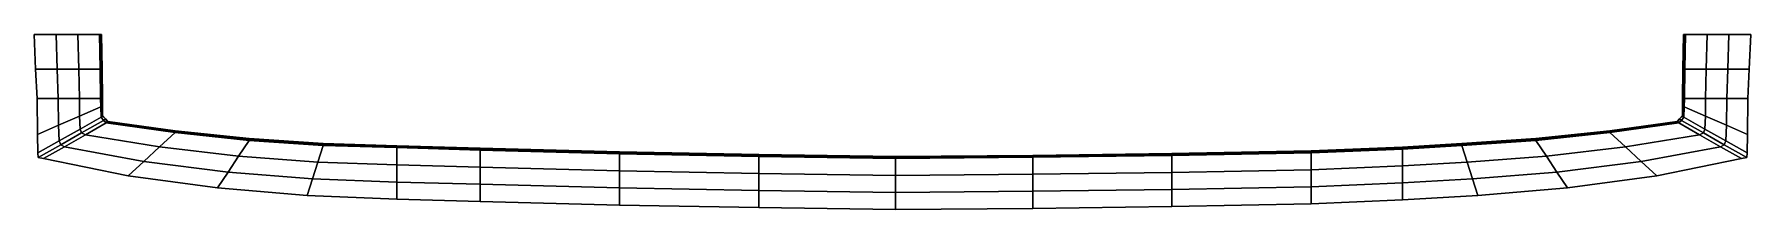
# Model space of a CAD drawing. Extents: x -167 to 167, y -34 to 0.
import ezdxf

# ---------------------------------------------------------------- set-up
doc = ezdxf.new("R2010")
doc.units = 0
doc.layers.add('METAL', color=190, linetype='CONTINUOUS')

msp = doc.modelspace()

# ---------------------------------------------------------------- meshes
at = {"layer": 'METAL'}
mesh = msp.add_polyface(dxfattribs=at)
corners = [(-166.47, -12.51, -2.51), (-166.47, -12.51, 0), (-166.74, -6.76, 0), (-166.74, -6.76, -2.85), (-153.93, 0, 0), (-153.8, -6.76, 0), (-153.97, -6.76, -2.85), (-154.1, 0, -3), (-158.34, -6.76, -5.7), (-154.15, -6.76, -5.7), (-154.09, -12.51, -5.03), (-158.21, -12.51, -5.03), (-154.07, -14.12, -4.87), (-158.17, -15.92, -4.35), (-162.54, -6.76, -5.7), (-166.74, -6.76, -5.7), (-167, 0, -6), (-162.76, 0, -6), (-162.34, -12.51, -5.03), (-166.47, -12.51, -5.03), (-162.28, -17.72, -3.83), (-158.52, 0, -6), (-154.28, 0, -6), (-166.74, -6.76, -5.7), (-166.47, -12.51, -5.03), (-154.09, -12.51, -5.03), (-154.15, -6.76, -5.7), (-153.91, -12.51, -2.51), (-153.73, -12.51, 0), (-167, 0, -3), (-167, 0, -6), (-167, 0, 0), (-154, -16.14, -4.2), (-154.07, -14.12, -4.87), (-153.89, -14.12, -2.43), (-153.74, -15.91, -2.1), (-153.72, -14.12, 0), (-153.7, -15.82, 0), (-154.28, 0, -6), (-162.76, 0, -6), (-167, 0, -6), (-167, 0, -3), (-162.76, 0, -3), (-167, 0, 0), (-162.76, 0, 0), (-158.52, 0, -6), (-158.52, 0, -3), (-158.52, 0, 0), (-154.28, 0, -6), (-154.1, 0, -3), (-153.93, 0, 0), (-166.47, -12.51, 2.52), (-166.74, -6.76, 2.85), (-154.1, 0, 3), (-153.97, -6.76, 2.85), (-158.34, -6.76, 5.7), (-158.21, -12.51, 5.03), (-154.09, -12.51, 5.03), (-154.15, -6.76, 5.7), (-158.17, -15.92, 4.35), (-154.07, -14.12, 4.87), (-162.54, -6.76, 5.7), (-162.76, 0, 6), (-167, 0, 6), (-166.74, -6.76, 5.7), (-162.34, -12.51, 5.03), (-166.47, -12.51, 5.03), (-162.28, -17.72, 3.84), (-158.52, 0, 6), (-154.28, 0, 6), (-166.47, -12.51, 5.03), (-166.74, -6.76, 5.7), (-154.09, -12.51, 5.03), (-153.91, -12.51, 2.52), (-154.15, -6.76, 5.7), (-167, 0, 3), (-167, 0, 6), (-154, -16.14, 4.2), (-153.74, -15.91, 2.1), (-153.89, -14.12, 2.44), (-154.07, -14.12, 4.87), (-154.28, 0, 6), (-162.76, 0, 6), (-162.76, 0, 3), (-167, 0, 3), (-167, 0, 6), (-158.52, 0, 6), (-158.52, 0, 3), (-154.28, 0, 6), (-154.1, 0, 3)]
mesh.append_faces([[corners[k] for k in face] for face in [(0, 1, 2, 3), (4, 5, 6, 7), (8, 9, 10, 11), (11, 10, 12, 13), (14, 15, 16, 17), (14, 8, 11, 18), (15, 14, 18, 19), (18, 11, 13, 20), (8, 14, 17, 21), (9, 8, 21, 22), (3, 23, 24, 0), (25, 26, 6, 27), (27, 6, 5, 28), (29, 30, 23, 3), (31, 29, 3, 2), (32, 33, 34, 35), (35, 34, 36, 37), (33, 25, 27, 34), (34, 27, 28, 36), (26, 38, 7, 6), (39, 40, 41, 42), (42, 41, 43, 44), (45, 39, 42, 46), (46, 42, 44, 47), (48, 45, 46, 49), (49, 46, 47, 50), (51, 52, 2, 1), (4, 53, 54, 5), (55, 56, 57, 58), (56, 59, 60, 57), (61, 62, 63, 64), (61, 65, 56, 55), (64, 66, 65, 61), (65, 67, 59, 56), (55, 68, 62, 61), (58, 69, 68, 55), (52, 51, 70, 71), (72, 73, 54, 74), (73, 28, 5, 54), (75, 52, 71, 76), (31, 2, 52, 75), (77, 78, 79, 80), (78, 37, 36, 79), (80, 79, 73, 72), (79, 36, 28, 73), (74, 54, 53, 81), (82, 83, 84, 85), (83, 44, 43, 84), (86, 87, 83, 82), (87, 47, 44, 83), (88, 89, 87, 86), (89, 50, 47, 87)]])
mesh = msp.add_polyface(dxfattribs=at)
corners = [(166.94, -12.51, -2.51), (167.2, -6.76, -2.85), (167.2, -6.76, 0), (166.94, -12.51, 0), (154.4, 0, 0), (154.57, 0, -3), (154.44, -6.76, -2.85), (154.27, -6.76, 0), (158.81, -6.76, -5.7), (158.68, -12.51, -5.03), (154.55, -12.51, -5.03), (154.62, -6.76, -5.7), (158.64, -15.92, -4.35), (154.54, -14.12, -4.87), (163.01, -6.76, -5.7), (163.23, 0, -6), (167.47, 0, -6), (167.2, -6.76, -5.7), (162.81, -12.51, -5.03), (166.94, -12.51, -5.03), (162.75, -17.72, -3.83), (158.99, 0, -6), (154.75, 0, -6), (166.94, -12.51, -5.03), (167.2, -6.76, -5.7), (154.55, -12.51, -5.03), (154.38, -12.51, -2.51), (154.62, -6.76, -5.7), (154.2, -12.51, 0), (167.47, 0, -3), (167.47, 0, -6), (167.47, 0, 0), (154.47, -16.14, -4.2), (154.21, -15.91, -2.1), (154.36, -14.12, -2.43), (154.54, -14.12, -4.87), (154.17, -15.82, 0), (154.19, -14.12, 0), (154.75, 0, -6), (163.23, 0, -6), (163.23, 0, -3), (167.47, 0, -3), (167.47, 0, -6), (163.23, 0, 0), (167.47, 0, 0), (158.99, 0, -6), (158.99, 0, -3), (158.99, 0, 0), (154.75, 0, -6), (154.57, 0, -3), (154.4, 0, 0), (166.94, -12.51, 2.52), (167.2, -6.76, 2.85), (154.44, -6.76, 2.85), (154.57, 0, 3), (158.81, -6.76, 5.7), (154.62, -6.76, 5.7), (154.55, -12.51, 5.03), (158.68, -12.51, 5.03), (154.54, -14.12, 4.87), (158.64, -15.92, 4.35), (163.01, -6.76, 5.7), (167.2, -6.76, 5.7), (167.47, 0, 6), (163.23, 0, 6), (162.81, -12.51, 5.03), (166.94, -12.51, 5.03), (162.75, -17.72, 3.84), (158.99, 0, 6), (154.75, 0, 6), (167.2, -6.76, 5.7), (166.94, -12.51, 5.03), (154.55, -12.51, 5.03), (154.62, -6.76, 5.7), (154.38, -12.51, 2.52), (167.47, 0, 3), (167.47, 0, 6), (154.47, -16.14, 4.2), (154.54, -14.12, 4.87), (154.36, -14.12, 2.44), (154.21, -15.91, 2.1), (154.75, 0, 6), (163.23, 0, 6), (167.47, 0, 6), (167.47, 0, 3), (163.23, 0, 3), (158.99, 0, 6), (158.99, 0, 3), (154.75, 0, 6), (154.57, 0, 3)]
mesh.append_faces([[corners[k] for k in face] for face in [(0, 1, 2, 3), (4, 5, 6, 7), (8, 9, 10, 11), (9, 12, 13, 10), (14, 15, 16, 17), (14, 18, 9, 8), (17, 19, 18, 14), (18, 20, 12, 9), (8, 21, 15, 14), (11, 22, 21, 8), (1, 0, 23, 24), (25, 26, 6, 27), (26, 28, 7, 6), (29, 1, 24, 30), (31, 2, 1, 29), (32, 33, 34, 35), (33, 36, 37, 34), (35, 34, 26, 25), (34, 37, 28, 26), (27, 6, 5, 38), (39, 40, 41, 42), (40, 43, 44, 41), (45, 46, 40, 39), (46, 47, 43, 40), (48, 49, 46, 45), (49, 50, 47, 46), (51, 3, 2, 52), (4, 7, 53, 54), (55, 56, 57, 58), (58, 57, 59, 60), (61, 62, 63, 64), (61, 55, 58, 65), (62, 61, 65, 66), (65, 58, 60, 67), (55, 61, 64, 68), (56, 55, 68, 69), (52, 70, 71, 51), (72, 73, 53, 74), (74, 53, 7, 28), (75, 76, 70, 52), (31, 75, 52, 2), (77, 78, 79, 80), (80, 79, 37, 36), (78, 72, 74, 79), (79, 74, 28, 37), (73, 81, 54, 53), (82, 83, 84, 85), (85, 84, 44, 43), (86, 82, 85, 87), (87, 85, 43, 47), (88, 86, 87, 89), (89, 87, 47, 50)]])
mesh = msp.add_polyface(dxfattribs=at)
corners = [(-166.3, -23.06, -1.07), (-166.3, -23.06, 0), (-166.38, -19.52, 0), (-166.38, -19.52, -1.66), (-166.47, -12.51, 0), (-166.47, -12.51, -2.51), (-158.17, -15.92, -4.35), (-154.07, -14.12, -4.87), (-154, -16.14, -4.2), (-158.07, -18.45, -3.51), (-145.67, -24.75, -2.66), (-148.72, -27.55, -1.82), (-165.18, -24.19, -1.82), (-161.11, -21.9, -2.52), (-162.28, -17.72, -3.83), (-162.14, -20.76, -2.83), (-166.38, -19.52, -3.31), (-166.3, -23.06, -2.14), (-166.47, -12.51, -5.03), (-162.34, -12.51, -5.03), (-142.61, -21.94, -3.31), (-145.67, -24.75, -2.66), (-161.11, -21.9, -2.52), (-157.04, -19.58, -3.2), (-166.25, -23.98, -0.95), (-166.25, -23.98, 0), (-166.3, -23.06, 0), (-166.3, -23.06, -1.07), (-157.79, -19.21, -3.27), (-158.07, -18.45, -3.51), (-154, -16.14, -4.2), (-153.52, -16.76, -3.95), (-161.86, -21.53, -2.59), (-161.11, -21.9, -2.52), (-165.18, -24.19, -1.82), (-166.25, -23.98, -1.9), (-161.86, -21.53, -2.59), (-162.14, -20.76, -2.83), (-158.07, -18.45, -3.51), (-157.79, -19.21, -3.27), (-165.18, -24.19, -0.91), (-165.18, -24.19, 0), (-166.25, -23.98, 0), (-166.25, -23.98, -0.95), (-157.04, -19.58, -3.2), (-157.79, -19.21, -3.27), (-153.52, -16.76, -3.95), (-152.97, -17.25, -3.87), (-162.14, -20.76, -2.83), (-161.86, -21.53, -2.59), (-166.25, -23.98, -1.9), (-166.3, -23.06, -2.14), (-161.11, -21.9, -2.52), (-161.86, -21.53, -2.59), (-157.79, -19.21, -3.27), (-157.04, -19.58, -3.2), (-166.38, -19.52, -3.31), (-166.3, -23.06, -2.14), (-166.47, -12.51, -5.03), (-165.18, -24.19, -1.82), (-148.72, -27.55, -1.82), (-148.72, -27.55, -0.91), (-165.18, -24.19, -0.91), (-148.72, -27.55, 0), (-165.18, -24.19, 0), (-166.3, -23.06, -2.14), (-166.25, -23.98, -1.9), (-153.52, -16.76, -3.95), (-154, -16.14, -4.2), (-153.74, -15.91, -2.1), (-153.16, -16.49, -1.98), (-153.16, -16.49, -1.98), (-153.74, -15.91, -2.1), (-153.7, -15.82, 0), (-153.1, -16.45, 0), (-166.25, -23.98, -1.9), (-165.18, -24.19, -1.82), (-152.97, -17.25, -3.87), (-153.52, -16.76, -3.95), (-153.16, -16.49, -1.98), (-152.71, -17.02, -1.93), (-152.71, -17.02, -1.93), (-153.16, -16.49, -1.98), (-153.1, -16.45, 0), (-152.68, -16.98, 0), (-166.3, -23.06, 1.07), (-166.38, -19.52, 1.66), (-166.47, -12.51, 2.52), (-158.17, -15.92, 4.35), (-158.07, -18.45, 3.52), (-154, -16.14, 4.2), (-154.07, -14.12, 4.87), (-145.67, -24.75, 2.66), (-161.11, -21.9, 2.52), (-165.18, -24.19, 1.83), (-148.72, -27.55, 1.83), (-162.28, -17.72, 3.84), (-162.14, -20.76, 2.83), (-166.38, -19.52, 3.32), (-166.3, -23.06, 2.15), (-166.47, -12.51, 5.03), (-162.34, -12.51, 5.03), (-142.61, -21.94, 3.31), (-157.04, -19.58, 3.2), (-161.11, -21.9, 2.52), (-145.67, -24.75, 2.66), (-166.25, -23.98, 0.95), (-166.3, -23.06, 1.07), (-157.79, -19.21, 3.28), (-153.52, -16.76, 3.96), (-154, -16.14, 4.2), (-158.07, -18.45, 3.52), (-161.86, -21.53, 2.59), (-166.25, -23.98, 1.91), (-165.18, -24.19, 1.83), (-161.11, -21.9, 2.52), (-161.86, -21.53, 2.59), (-157.79, -19.21, 3.28), (-158.07, -18.45, 3.52), (-162.14, -20.76, 2.83), (-165.18, -24.19, 0.91), (-166.25, -23.98, 0.95), (-157.04, -19.58, 3.2), (-152.97, -17.25, 3.87), (-153.52, -16.76, 3.96), (-157.79, -19.21, 3.28), (-162.14, -20.76, 2.83), (-166.3, -23.06, 2.15), (-166.25, -23.98, 1.91), (-161.86, -21.53, 2.59), (-161.11, -21.9, 2.52), (-157.04, -19.58, 3.2), (-157.79, -19.21, 3.28), (-161.86, -21.53, 2.59), (-166.3, -23.06, 2.15), (-166.38, -19.52, 3.32), (-166.47, -12.51, 5.03), (-165.18, -24.19, 1.83), (-165.18, -24.19, 0.91), (-148.72, -27.55, 0.91), (-148.72, -27.55, 1.83), (-166.25, -23.98, 1.91), (-166.3, -23.06, 2.15), (-153.52, -16.76, 3.96), (-153.16, -16.49, 1.98), (-153.74, -15.91, 2.1), (-154, -16.14, 4.2), (-153.16, -16.49, 1.98), (-153.1, -16.45, 0), (-153.7, -15.82, 0), (-153.74, -15.91, 2.1), (-165.18, -24.19, 1.83), (-166.25, -23.98, 1.91), (-152.97, -17.25, 3.87), (-152.71, -17.02, 1.94), (-153.16, -16.49, 1.98), (-153.52, -16.76, 3.96), (-152.71, -17.02, 1.94), (-152.68, -16.98, 0), (-153.1, -16.45, 0), (-153.16, -16.49, 1.98)]
mesh.append_faces([[corners[k] for k in face] for face in [(0, 1, 2, 3), (3, 2, 4, 5), (6, 7, 8, 9), (10, 11, 12, 13), (14, 6, 9, 15), (16, 14, 15, 17), (18, 19, 14, 16), (20, 21, 22, 23), (24, 25, 26, 27), (28, 29, 30, 31), (32, 33, 34, 35), (36, 37, 38, 39), (40, 41, 42, 43), (44, 45, 46, 47), (48, 49, 50, 51), (52, 53, 54, 55), (3, 56, 57, 0), (5, 58, 56, 3), (59, 60, 61, 62), (62, 61, 63, 64), (27, 65, 66, 24), (67, 68, 69, 70), (71, 72, 73, 74), (43, 75, 76, 40), (77, 78, 79, 80), (81, 82, 83, 84), (85, 86, 2, 1), (86, 87, 4, 2), (88, 89, 90, 91), (92, 93, 94, 95), (96, 97, 89, 88), (98, 99, 97, 96), (100, 98, 96, 101), (102, 103, 104, 105), (106, 107, 26, 25), (108, 109, 110, 111), (112, 113, 114, 115), (116, 117, 118, 119), (120, 121, 42, 41), (122, 123, 124, 125), (126, 127, 128, 129), (130, 131, 132, 133), (86, 85, 134, 135), (87, 86, 135, 136), (137, 138, 139, 140), (138, 64, 63, 139), (107, 106, 141, 142), (143, 144, 145, 146), (147, 148, 149, 150), (121, 120, 151, 152), (153, 154, 155, 156), (157, 158, 159, 160)]])
mesh = msp.add_polyface(dxfattribs=at)
corners = [(166.77, -23.06, -1.07), (166.85, -19.52, -1.66), (166.85, -19.52, 0), (166.77, -23.06, 0), (166.94, -12.51, -2.51), (166.94, -12.51, 0), (158.64, -15.92, -4.35), (158.54, -18.45, -3.51), (154.47, -16.14, -4.2), (154.54, -14.12, -4.87), (146.14, -24.75, -2.66), (161.58, -21.9, -2.52), (165.65, -24.19, -1.82), (149.19, -27.55, -1.82), (162.75, -17.72, -3.83), (162.61, -20.76, -2.83), (166.85, -19.52, -3.31), (166.77, -23.06, -2.14), (166.94, -12.51, -5.03), (162.81, -12.51, -5.03), (143.08, -21.94, -3.31), (157.51, -19.58, -3.2), (161.58, -21.9, -2.52), (146.14, -24.75, -2.66), (166.72, -23.98, -0.95), (166.77, -23.06, -1.07), (166.77, -23.06, 0), (166.72, -23.98, 0), (158.26, -19.21, -3.27), (153.99, -16.76, -3.95), (154.47, -16.14, -4.2), (158.54, -18.45, -3.51), (162.33, -21.53, -2.59), (166.72, -23.98, -1.9), (165.65, -24.19, -1.82), (161.58, -21.9, -2.52), (162.33, -21.53, -2.59), (158.26, -19.21, -3.27), (158.54, -18.45, -3.51), (162.61, -20.76, -2.83), (165.65, -24.19, -0.91), (166.72, -23.98, -0.95), (166.72, -23.98, 0), (165.65, -24.19, 0), (157.51, -19.58, -3.2), (153.44, -17.25, -3.87), (153.99, -16.76, -3.95), (158.26, -19.21, -3.27), (162.61, -20.76, -2.83), (166.77, -23.06, -2.14), (166.72, -23.98, -1.9), (162.33, -21.53, -2.59), (161.58, -21.9, -2.52), (157.51, -19.58, -3.2), (158.26, -19.21, -3.27), (162.33, -21.53, -2.59), (166.77, -23.06, -2.14), (166.85, -19.52, -3.31), (166.94, -12.51, -5.03), (165.65, -24.19, -1.82), (165.65, -24.19, -0.91), (149.19, -27.55, -0.91), (149.19, -27.55, -1.82), (165.65, -24.19, 0), (149.19, -27.55, 0), (166.72, -23.98, -1.9), (166.77, -23.06, -2.14), (153.99, -16.76, -3.95), (153.62, -16.49, -1.98), (154.21, -15.91, -2.1), (154.47, -16.14, -4.2), (153.62, -16.49, -1.98), (153.57, -16.45, 0), (154.17, -15.82, 0), (154.21, -15.91, -2.1), (165.65, -24.19, -1.82), (166.72, -23.98, -1.9), (153.44, -17.25, -3.87), (153.18, -17.02, -1.93), (153.62, -16.49, -1.98), (153.99, -16.76, -3.95), (153.18, -17.02, -1.93), (153.15, -16.98, 0), (153.57, -16.45, 0), (153.62, -16.49, -1.98), (166.77, -23.06, 1.07), (166.85, -19.52, 1.66), (166.94, -12.51, 2.52), (158.64, -15.92, 4.35), (154.54, -14.12, 4.87), (154.47, -16.14, 4.2), (158.54, -18.45, 3.52), (146.14, -24.75, 2.66), (149.19, -27.55, 1.83), (165.65, -24.19, 1.83), (161.58, -21.9, 2.52), (162.75, -17.72, 3.84), (162.61, -20.76, 2.83), (166.85, -19.52, 3.32), (166.77, -23.06, 2.15), (166.94, -12.51, 5.03), (162.81, -12.51, 5.03), (143.08, -21.94, 3.31), (146.14, -24.75, 2.66), (161.58, -21.9, 2.52), (157.51, -19.58, 3.2), (166.72, -23.98, 0.95), (166.77, -23.06, 1.07), (158.26, -19.21, 3.28), (158.54, -18.45, 3.52), (154.47, -16.14, 4.2), (153.99, -16.76, 3.96), (162.33, -21.53, 2.59), (161.58, -21.9, 2.52), (165.65, -24.19, 1.83), (166.72, -23.98, 1.91), (162.33, -21.53, 2.59), (162.61, -20.76, 2.83), (158.54, -18.45, 3.52), (158.26, -19.21, 3.28), (165.65, -24.19, 0.91), (166.72, -23.98, 0.95), (157.51, -19.58, 3.2), (158.26, -19.21, 3.28), (153.99, -16.76, 3.96), (153.44, -17.25, 3.87), (162.61, -20.76, 2.83), (162.33, -21.53, 2.59), (166.72, -23.98, 1.91), (166.77, -23.06, 2.15), (161.58, -21.9, 2.52), (162.33, -21.53, 2.59), (158.26, -19.21, 3.28), (157.51, -19.58, 3.2), (166.85, -19.52, 3.32), (166.77, -23.06, 2.15), (166.94, -12.51, 5.03), (165.65, -24.19, 1.83), (149.19, -27.55, 1.83), (149.19, -27.55, 0.91), (165.65, -24.19, 0.91), (166.77, -23.06, 2.15), (166.72, -23.98, 1.91), (153.99, -16.76, 3.96), (154.47, -16.14, 4.2), (154.21, -15.91, 2.1), (153.62, -16.49, 1.98), (153.62, -16.49, 1.98), (154.21, -15.91, 2.1), (154.17, -15.82, 0), (153.57, -16.45, 0), (166.72, -23.98, 1.91), (165.65, -24.19, 1.83), (153.44, -17.25, 3.87), (153.99, -16.76, 3.96), (153.62, -16.49, 1.98), (153.18, -17.02, 1.94), (153.18, -17.02, 1.94), (153.62, -16.49, 1.98), (153.57, -16.45, 0), (153.15, -16.98, 0)]
mesh.append_faces([[corners[k] for k in face] for face in [(0, 1, 2, 3), (1, 4, 5, 2), (6, 7, 8, 9), (10, 11, 12, 13), (14, 15, 7, 6), (16, 17, 15, 14), (18, 16, 14, 19), (20, 21, 22, 23), (24, 25, 26, 27), (28, 29, 30, 31), (32, 33, 34, 35), (36, 37, 38, 39), (40, 41, 42, 43), (44, 45, 46, 47), (48, 49, 50, 51), (52, 53, 54, 55), (1, 0, 56, 57), (4, 1, 57, 58), (59, 60, 61, 62), (60, 63, 64, 61), (25, 24, 65, 66), (67, 68, 69, 70), (71, 72, 73, 74), (41, 40, 75, 76), (77, 78, 79, 80), (81, 82, 83, 84), (85, 3, 2, 86), (86, 2, 5, 87), (88, 89, 90, 91), (92, 93, 94, 95), (96, 88, 91, 97), (98, 96, 97, 99), (100, 101, 96, 98), (102, 103, 104, 105), (106, 27, 26, 107), (108, 109, 110, 111), (112, 113, 114, 115), (116, 117, 118, 119), (120, 43, 42, 121), (122, 123, 124, 125), (126, 127, 128, 129), (130, 131, 132, 133), (86, 134, 135, 85), (87, 136, 134, 86), (137, 138, 139, 140), (140, 139, 64, 63), (107, 141, 142, 106), (143, 144, 145, 146), (147, 148, 149, 150), (121, 151, 152, 120), (153, 154, 155, 156), (157, 158, 159, 160)]])
mesh = msp.add_polyface(dxfattribs=at)
corners = [(-131.29, -29.93, 0), (-148.72, -27.55, 0), (-148.72, -27.55, -0.91), (-131.29, -29.93, -0.91), (-96.38, -32.13, 0), (-113.86, -31.42, 0), (-113.86, -31.42, -0.91), (-96.38, -32.13, -0.91), (-113.86, -31.42, 0), (-131.29, -29.93, 0), (-131.29, -29.93, -0.91), (-113.86, -31.42, -0.91), (-152.68, -16.98, 0), (-139.55, -18.79, 0), (-139.55, -18.9, -1.89), (-152.71, -17.02, -1.93), (-142.61, -21.94, -3.31), (-139.55, -19.13, -3.78), (-125.14, -20.67, -3.8), (-127.19, -23.76, -3.33), (-127.19, -23.76, -3.33), (-125.14, -20.67, -3.8), (-110.73, -21.64, -3.68), (-111.78, -24.9, -3.24), (-145.67, -24.75, -2.66), (-142.61, -21.94, -3.31), (-127.19, -23.76, -3.33), (-129.24, -26.84, -2.67), (-148.72, -27.55, -1.82), (-145.67, -24.75, -2.66), (-129.24, -26.84, -2.67), (-131.29, -29.93, -1.82), (-113.86, -31.42, -1.82), (-112.82, -28.16, -2.63), (-96.38, -28.77, -2.63), (-96.38, -32.13, -1.82), (-129.24, -26.84, -2.67), (-127.19, -23.76, -3.33), (-111.78, -24.9, -3.24), (-112.82, -28.16, -2.63), (-131.29, -29.93, -1.82), (-129.24, -26.84, -2.67), (-112.82, -28.16, -2.63), (-113.86, -31.42, -1.82), (-139.55, -19.13, -3.78), (-142.61, -21.94, -3.31), (-157.04, -19.58, -3.2), (-152.97, -17.25, -3.87), (-148.72, -27.55, -1.82), (-131.29, -29.93, -1.82), (-125.14, -20.67, -3.8), (-139.55, -19.13, -3.78), (-139.55, -18.9, -1.89), (-125.14, -20.44, -1.9), (-125.14, -20.44, -1.9), (-139.55, -18.9, -1.89), (-139.55, -18.79, 0), (-125.14, -20.32, 0), (-113.86, -31.42, -1.82), (-96.38, -32.13, -1.82), (-131.29, -29.93, -1.82), (-113.86, -31.42, -1.82), (-110.73, -21.64, -3.68), (-125.14, -20.67, -3.8), (-125.14, -20.44, -1.9), (-110.73, -21.41, -1.84), (-110.73, -21.41, -1.84), (-125.14, -20.44, -1.9), (-125.14, -20.32, 0), (-110.73, -21.29, 0), (-139.55, -19.13, -3.78), (-152.97, -17.25, -3.87), (-152.71, -17.02, -1.93), (-139.55, -18.9, -1.89), (-96.38, -25.4, -3.26), (-111.78, -24.9, -3.24), (-110.73, -21.64, -3.68), (-96.38, -22.04, -3.71), (-96.38, -28.77, -2.63), (-112.82, -28.16, -2.63), (-111.78, -24.9, -3.24), (-96.38, -25.4, -3.26), (-110.73, -21.64, -3.68), (-110.73, -21.41, -1.84), (-96.38, -21.81, -1.85), (-96.38, -22.04, -3.71), (-110.73, -21.41, -1.84), (-110.73, -21.29, 0), (-96.38, -21.69, 0), (-96.38, -21.81, -1.85), (-96.38, -21.81, -1.85), (-80.11, -22.32, -1.85), (-80.11, -22.55, -3.7), (-96.38, -22.04, -3.71), (-96.38, -21.69, 0), (-80.11, -22.2, 0), (-80.11, -22.32, -1.85), (-96.38, -21.81, -1.85), (-131.29, -29.93, 0.91), (-148.72, -27.55, 0.91), (-96.38, -32.13, 0.91), (-113.86, -31.42, 0.91), (-113.86, -31.42, 0.91), (-131.29, -29.93, 0.91), (-152.68, -16.98, 0), (-152.71, -17.02, 1.94), (-139.55, -18.9, 1.89), (-139.55, -18.79, 0), (-142.61, -21.94, 3.31), (-127.19, -23.76, 3.33), (-125.14, -20.67, 3.81), (-139.55, -19.13, 3.78), (-127.19, -23.76, 3.33), (-111.78, -24.9, 3.25), (-110.73, -21.64, 3.68), (-125.14, -20.67, 3.81), (-145.67, -24.75, 2.66), (-129.24, -26.84, 2.67), (-127.19, -23.76, 3.33), (-142.61, -21.94, 3.31), (-148.72, -27.55, 1.83), (-131.29, -29.93, 1.83), (-129.24, -26.84, 2.67), (-145.67, -24.75, 2.66), (-113.86, -31.42, 1.83), (-96.38, -32.13, 1.83), (-96.38, -28.77, 2.64), (-112.82, -28.16, 2.63), (-129.24, -26.84, 2.67), (-112.82, -28.16, 2.63), (-111.78, -24.9, 3.25), (-127.19, -23.76, 3.33), (-131.29, -29.93, 1.83), (-113.86, -31.42, 1.83), (-112.82, -28.16, 2.63), (-129.24, -26.84, 2.67), (-139.55, -19.13, 3.78), (-152.97, -17.25, 3.87), (-157.04, -19.58, 3.2), (-142.61, -21.94, 3.31), (-148.72, -27.55, 1.83), (-131.29, -29.93, 1.83), (-125.14, -20.67, 3.81), (-125.14, -20.44, 1.9), (-139.55, -18.9, 1.89), (-139.55, -19.13, 3.78), (-125.14, -20.44, 1.9), (-125.14, -20.32, 0), (-139.55, -18.79, 0), (-139.55, -18.9, 1.89), (-113.86, -31.42, 1.83), (-96.38, -32.13, 1.83), (-131.29, -29.93, 1.83), (-113.86, -31.42, 1.83), (-110.73, -21.64, 3.68), (-110.73, -21.41, 1.84), (-125.14, -20.44, 1.9), (-125.14, -20.67, 3.81), (-110.73, -21.41, 1.84), (-110.73, -21.29, 0), (-125.14, -20.32, 0), (-125.14, -20.44, 1.9), (-139.55, -19.13, 3.78), (-139.55, -18.9, 1.89), (-152.71, -17.02, 1.94), (-152.97, -17.25, 3.87), (-96.38, -25.4, 3.27), (-96.38, -22.04, 3.71), (-110.73, -21.64, 3.68), (-111.78, -24.9, 3.25), (-96.38, -28.77, 2.64), (-96.38, -25.4, 3.27), (-111.78, -24.9, 3.25), (-112.82, -28.16, 2.63), (-110.73, -21.64, 3.68), (-96.38, -22.04, 3.71), (-96.38, -21.81, 1.86), (-110.73, -21.41, 1.84), (-110.73, -21.41, 1.84), (-96.38, -21.81, 1.86), (-96.38, -21.69, 0), (-110.73, -21.29, 0), (-80.11, -22.55, 3.7), (-80.11, -22.32, 1.85), (-96.38, -21.81, 1.86), (-96.38, -22.04, 3.71), (-80.11, -22.32, 1.85), (-80.11, -22.2, 0), (-96.38, -21.69, 0), (-96.38, -21.81, 1.86)]
mesh.append_faces([[corners[k] for k in face] for face in [(0, 1, 2, 3), (4, 5, 6, 7), (8, 9, 10, 11), (12, 13, 14, 15), (16, 17, 18, 19), (20, 21, 22, 23), (24, 25, 26, 27), (28, 29, 30, 31), (32, 33, 34, 35), (36, 37, 38, 39), (40, 41, 42, 43), (44, 45, 46, 47), (48, 49, 3, 2), (50, 51, 52, 53), (54, 55, 56, 57), (58, 59, 7, 6), (60, 61, 11, 10), (62, 63, 64, 65), (66, 67, 68, 69), (70, 71, 72, 73), (74, 75, 76, 77), (78, 79, 80, 81), (82, 83, 84, 85), (86, 87, 88, 89), (90, 91, 92, 93), (94, 95, 96, 97), (0, 98, 99, 1), (4, 100, 101, 5), (8, 102, 103, 9), (104, 105, 106, 107), (108, 109, 110, 111), (112, 113, 114, 115), (116, 117, 118, 119), (120, 121, 122, 123), (124, 125, 126, 127), (128, 129, 130, 131), (132, 133, 134, 135), (136, 137, 138, 139), (140, 99, 98, 141), (142, 143, 144, 145), (146, 147, 148, 149), (150, 101, 100, 151), (152, 103, 102, 153), (154, 155, 156, 157), (158, 159, 160, 161), (162, 163, 164, 165), (166, 167, 168, 169), (170, 171, 172, 173), (174, 175, 176, 177), (178, 179, 180, 181), (182, 183, 184, 185), (186, 187, 188, 189)]])
mesh = msp.add_polyface(dxfattribs=at)
corners = [(131.76, -29.93, 0), (131.76, -29.93, -0.91), (149.19, -27.55, -0.91), (149.19, -27.55, 0), (114.33, -31.42, 0), (114.33, -31.42, -0.91), (131.76, -29.93, -0.91), (131.76, -29.93, 0), (153.15, -16.98, 0), (153.18, -17.02, -1.93), (140.02, -18.9, -1.89), (140.02, -18.79, 0), (143.08, -21.94, -3.31), (127.66, -23.76, -3.33), (125.61, -20.67, -3.8), (140.02, -19.13, -3.78), (127.66, -23.76, -3.33), (112.24, -24.9, -3.24), (111.2, -21.64, -3.68), (125.61, -20.67, -3.8), (146.14, -24.75, -2.66), (129.71, -26.84, -2.67), (127.66, -23.76, -3.33), (143.08, -21.94, -3.31), (149.19, -27.55, -1.82), (131.76, -29.93, -1.82), (129.71, -26.84, -2.67), (146.14, -24.75, -2.66), (129.71, -26.84, -2.67), (113.29, -28.16, -2.63), (112.24, -24.9, -3.24), (127.66, -23.76, -3.33), (131.76, -29.93, -1.82), (114.33, -31.42, -1.82), (113.29, -28.16, -2.63), (129.71, -26.84, -2.67), (140.02, -19.13, -3.78), (153.44, -17.25, -3.87), (157.51, -19.58, -3.2), (143.08, -21.94, -3.31), (149.19, -27.55, -1.82), (131.76, -29.93, -1.82), (125.61, -20.67, -3.8), (125.61, -20.44, -1.9), (140.02, -18.9, -1.89), (140.02, -19.13, -3.78), (125.61, -20.44, -1.9), (125.61, -20.32, 0), (140.02, -18.79, 0), (140.02, -18.9, -1.89), (99.63, -32.21, -0.91), (99.63, -32.21, -1.82), (114.33, -31.42, -1.82), (114.33, -31.42, -0.91), (131.76, -29.93, -1.82), (114.33, -31.42, -1.82), (111.2, -21.64, -3.68), (111.2, -21.41, -1.84), (125.61, -20.44, -1.9), (125.61, -20.67, -3.8), (111.2, -21.41, -1.84), (111.2, -21.29, 0), (125.61, -20.32, 0), (125.61, -20.44, -1.9), (140.02, -19.13, -3.78), (140.02, -18.9, -1.89), (153.18, -17.02, -1.93), (153.44, -17.25, -3.87), (149.19, -27.55, 0.91), (131.76, -29.93, 0.91), (131.76, -29.93, 0.91), (114.33, -31.42, 0.91), (153.15, -16.98, 0), (140.02, -18.79, 0), (140.02, -18.9, 1.89), (153.18, -17.02, 1.94), (143.08, -21.94, 3.31), (140.02, -19.13, 3.78), (125.61, -20.67, 3.81), (127.66, -23.76, 3.33), (127.66, -23.76, 3.33), (125.61, -20.67, 3.81), (111.2, -21.64, 3.68), (112.24, -24.9, 3.25), (146.14, -24.75, 2.66), (143.08, -21.94, 3.31), (127.66, -23.76, 3.33), (129.71, -26.84, 2.67), (149.19, -27.55, 1.83), (146.14, -24.75, 2.66), (129.71, -26.84, 2.67), (131.76, -29.93, 1.83), (129.71, -26.84, 2.67), (127.66, -23.76, 3.33), (112.24, -24.9, 3.25), (113.29, -28.16, 2.63), (131.76, -29.93, 1.83), (129.71, -26.84, 2.67), (113.29, -28.16, 2.63), (114.33, -31.42, 1.83), (140.02, -19.13, 3.78), (143.08, -21.94, 3.31), (157.51, -19.58, 3.2), (153.44, -17.25, 3.87), (149.19, -27.55, 1.83), (131.76, -29.93, 1.83), (125.61, -20.67, 3.81), (140.02, -19.13, 3.78), (140.02, -18.9, 1.89), (125.61, -20.44, 1.9), (125.61, -20.44, 1.9), (140.02, -18.9, 1.89), (140.02, -18.79, 0), (125.61, -20.32, 0), (114.33, -31.42, 1.83), (99.63, -32.21, 1.83), (99.63, -32.21, 0.91), (114.33, -31.42, 0.91), (131.76, -29.93, 1.83), (114.33, -31.42, 1.83), (111.2, -21.64, 3.68), (125.61, -20.67, 3.81), (125.61, -20.44, 1.9), (111.2, -21.41, 1.84), (111.2, -21.41, 1.84), (125.61, -20.44, 1.9), (125.61, -20.32, 0), (111.2, -21.29, 0), (140.02, -19.13, 3.78), (153.44, -17.25, 3.87), (153.18, -17.02, 1.94), (140.02, -18.9, 1.89), (99.63, -32.21, -0.91), (99.63, -32.21, 0), (81.85, -32.99, 0), (81.85, -32.99, -0.91), (99.63, -32.21, 0.91), (81.85, -32.99, 0.91), (81.85, -32.99, -1.82), (99.63, -32.21, -1.82), (81.85, -32.99, 1.83), (99.63, -32.21, 1.83), (114.33, -31.42, 0), (99.63, -32.21, 0), (113.29, -28.16, -2.63), (114.33, -31.42, -1.82), (99.63, -32.21, -1.82), (99.63, -28.92, -2.63), (111.2, -21.64, -3.68), (112.24, -24.9, -3.24), (99.62, -25.63, -3.25), (99.61, -22.35, -3.69), (112.24, -24.9, -3.24), (113.29, -28.16, -2.63), (99.63, -28.92, -2.63), (99.62, -25.63, -3.25), (111.2, -21.41, -1.84), (111.2, -21.64, -3.68), (99.61, -22.35, -3.69), (99.61, -22.12, -1.84), (111.2, -21.29, 0), (111.2, -21.41, -1.84), (99.61, -22.12, -1.84), (99.61, -22, 0), (99.63, -32.21, 1.83), (114.33, -31.42, 1.83), (113.29, -28.16, 2.63), (99.63, -28.92, 2.63), (99.62, -25.63, 3.25), (112.24, -24.9, 3.25), (111.2, -21.64, 3.68), (99.61, -22.35, 3.69), (99.63, -28.92, 2.63), (113.29, -28.16, 2.63), (112.24, -24.9, 3.25), (99.62, -25.63, 3.25), (111.2, -21.64, 3.68), (111.2, -21.41, 1.84), (99.61, -22.12, 1.85), (99.61, -22.35, 3.69), (111.2, -21.41, 1.84), (111.2, -21.29, 0), (99.61, -22, 0), (99.61, -22.12, 1.85)]
mesh.append_faces([[corners[k] for k in face] for face in [(0, 1, 2, 3), (4, 5, 6, 7), (8, 9, 10, 11), (12, 13, 14, 15), (16, 17, 18, 19), (20, 21, 22, 23), (24, 25, 26, 27), (28, 29, 30, 31), (32, 33, 34, 35), (36, 37, 38, 39), (40, 2, 1, 41), (42, 43, 44, 45), (46, 47, 48, 49), (50, 51, 52, 53), (54, 6, 5, 55), (56, 57, 58, 59), (60, 61, 62, 63), (64, 65, 66, 67), (0, 3, 68, 69), (4, 7, 70, 71), (72, 73, 74, 75), (76, 77, 78, 79), (80, 81, 82, 83), (84, 85, 86, 87), (88, 89, 90, 91), (92, 93, 94, 95), (96, 97, 98, 99), (100, 101, 102, 103), (104, 105, 69, 68), (106, 107, 108, 109), (110, 111, 112, 113), (114, 115, 116, 117), (118, 119, 71, 70), (120, 121, 122, 123), (124, 125, 126, 127), (128, 129, 130, 131), (132, 133, 134, 135), (133, 136, 137, 134), (135, 138, 139, 132), (140, 137, 136, 141), (53, 142, 143, 50), (144, 145, 146, 147), (148, 149, 150, 151), (152, 153, 154, 155), (156, 157, 158, 159), (160, 161, 162, 163), (142, 117, 116, 143), (164, 165, 166, 167), (168, 169, 170, 171), (172, 173, 174, 175), (176, 177, 178, 179), (180, 181, 182, 183)]])
mesh = msp.add_polyface(dxfattribs=at)
corners = [(-80.1, -32.56, -0.91), (-80.1, -32.56, 0), (-96.38, -32.13, 0), (-96.38, -32.13, -0.91), (-80.11, -29.22, -2.63), (-80.1, -32.56, -1.82), (-96.38, -32.13, -1.82), (-96.38, -28.77, -2.63), (-96.38, -25.4, -3.26), (-96.38, -22.04, -3.71), (-80.11, -22.55, -3.7), (-80.11, -25.89, -3.26), (-80.11, -25.89, -3.26), (-80.11, -29.22, -2.63), (-96.38, -28.77, -2.63), (-96.38, -25.4, -3.26), (-80.1, -32.56, 0.91), (-96.38, -32.13, 0.91), (-96.38, -32.13, 1.83), (-80.1, -32.56, 1.83), (-80.11, -29.22, 2.64), (-96.38, -28.77, 2.64), (-96.38, -25.4, 3.27), (-80.11, -25.89, 3.26), (-80.11, -22.55, 3.7), (-96.38, -22.04, 3.71), (-96.38, -28.77, 2.64), (-80.11, -29.22, 2.64), (-80.11, -25.89, 3.26), (-96.38, -25.4, 3.27), (0.82, -34.15, -0.91), (0.82, -34.15, 0), (-25.82, -33.76, 0), (-25.82, -33.76, -0.91), (0.82, -30.83, -2.63), (0.82, -34.15, -1.82), (-25.82, -33.76, -1.82), (-25.82, -30.43, -2.63), (0.81, -24.18, -3.7), (0.81, -27.51, -3.26), (-25.83, -27.1, -3.26), (-25.83, -23.77, -3.7), (0.81, -27.51, -3.26), (0.82, -30.83, -2.63), (-25.82, -30.43, -2.63), (-25.83, -27.1, -3.26), (0.81, -23.95, -1.85), (0.81, -24.18, -3.7), (-25.83, -23.77, -3.7), (-25.83, -23.54, -1.85), (0.81, -23.83, 0), (0.81, -23.95, -1.85), (-25.83, -23.54, -1.85), (-25.83, -23.42, 0), (0.82, -34.15, 0.91), (-25.82, -33.76, 0.91), (0.82, -34.15, 1.83), (0.82, -30.83, 2.63), (-25.82, -30.43, 2.64), (-25.82, -33.76, 1.83), (0.81, -27.51, 3.26), (0.81, -24.18, 3.7), (-25.83, -23.77, 3.7), (-25.83, -27.1, 3.26), (0.82, -30.83, 2.63), (0.81, -27.51, 3.26), (-25.83, -27.1, 3.26), (-25.82, -30.43, 2.64), (0.81, -24.18, 3.7), (0.81, -23.95, 1.85), (-25.83, -23.54, 1.85), (-25.83, -23.77, 3.7), (0.81, -23.95, 1.85), (0.81, -23.83, 0), (-25.83, -23.42, 0), (-25.83, -23.54, 1.85), (-96.38, -32.13, -1.82), (-80.1, -32.56, -1.82), (-96.38, -32.13, 1.83), (-80.1, -32.56, 1.83), (-80.1, -32.56, -0.91), (-80.1, -32.56, -1.82), (-52.96, -33.25, -1.82), (-52.96, -33.25, -0.91), (-52.96, -33.25, -0.91), (-52.96, -33.25, -1.82), (-25.82, -33.76, -1.82), (-25.82, -33.76, -0.91), (-25.82, -33.76, -1.82), (0.82, -34.15, -1.82), (-80.1, -32.56, 1.83), (-80.1, -32.56, 0.91), (-52.96, -33.25, 0.91), (-52.96, -33.25, 1.83), (-52.96, -33.25, 1.83), (-52.96, -33.25, 0.91), (-25.82, -33.76, 0.91), (-25.82, -33.76, 1.83), (-25.82, -33.76, 1.83), (0.82, -34.15, 1.83), (-80.1, -32.56, 0), (-52.96, -33.25, 0), (-52.96, -33.25, 0), (-25.82, -33.76, 0), (-80.1, -32.56, -1.82), (-80.11, -29.22, -2.63), (-52.97, -29.91, -2.63), (-52.96, -33.25, -1.82), (-52.96, -33.25, -1.82), (-52.97, -29.91, -2.63), (-25.82, -30.43, -2.63), (-25.82, -33.76, -1.82), (-80.11, -25.89, -3.26), (-80.11, -22.55, -3.7), (-52.97, -23.25, -3.7), (-52.97, -26.58, -3.26), (-52.97, -26.58, -3.26), (-52.97, -23.25, -3.7), (-25.83, -23.77, -3.7), (-25.83, -27.1, -3.26), (-80.11, -29.22, -2.63), (-80.11, -25.89, -3.26), (-52.97, -26.58, -3.26), (-52.97, -29.91, -2.63), (-52.97, -29.91, -2.63), (-52.97, -26.58, -3.26), (-25.83, -27.1, -3.26), (-25.82, -30.43, -2.63), (-80.11, -22.55, -3.7), (-80.11, -22.32, -1.85), (-52.97, -23.02, -1.85), (-52.97, -23.25, -3.7), (-52.97, -23.25, -3.7), (-52.97, -23.02, -1.85), (-25.83, -23.54, -1.85), (-25.83, -23.77, -3.7), (-80.11, -22.32, -1.85), (-80.11, -22.2, 0), (-52.97, -22.9, 0), (-52.97, -23.02, -1.85), (-52.97, -23.02, -1.85), (-52.97, -22.9, 0), (-25.83, -23.42, 0), (-25.83, -23.54, -1.85), (-80.11, -29.22, 2.64), (-80.1, -32.56, 1.83), (-52.96, -33.25, 1.83), (-52.97, -29.91, 2.64), (-52.97, -29.91, 2.64), (-52.96, -33.25, 1.83), (-25.82, -33.76, 1.83), (-25.82, -30.43, 2.64), (-80.11, -22.55, 3.7), (-80.11, -25.89, 3.26), (-52.97, -26.58, 3.26), (-52.97, -23.25, 3.7), (-52.97, -23.25, 3.7), (-52.97, -26.58, 3.26), (-25.83, -27.1, 3.26), (-25.83, -23.77, 3.7), (-80.11, -25.89, 3.26), (-80.11, -29.22, 2.64), (-52.97, -29.91, 2.64), (-52.97, -26.58, 3.26), (-52.97, -26.58, 3.26), (-52.97, -29.91, 2.64), (-25.82, -30.43, 2.64), (-25.83, -27.1, 3.26), (-80.11, -22.32, 1.85), (-80.11, -22.55, 3.7), (-52.97, -23.25, 3.7), (-52.97, -23.02, 1.85), (-52.97, -23.02, 1.85), (-52.97, -23.25, 3.7), (-25.83, -23.77, 3.7), (-25.83, -23.54, 1.85), (-80.11, -22.2, 0), (-80.11, -22.32, 1.85), (-52.97, -23.02, 1.85), (-52.97, -22.9, 0), (-52.97, -22.9, 0), (-52.97, -23.02, 1.85), (-25.83, -23.54, 1.85), (-25.83, -23.42, 0)]
mesh.append_faces([[corners[k] for k in face] for face in [(0, 1, 2, 3), (4, 5, 6, 7), (8, 9, 10, 11), (12, 13, 14, 15), (2, 1, 16, 17), (18, 19, 20, 21), (22, 23, 24, 25), (26, 27, 28, 29), (30, 31, 32, 33), (34, 35, 36, 37), (38, 39, 40, 41), (42, 43, 44, 45), (46, 47, 48, 49), (50, 51, 52, 53), (31, 54, 55, 32), (56, 57, 58, 59), (60, 61, 62, 63), (64, 65, 66, 67), (68, 69, 70, 71), (72, 73, 74, 75), (3, 76, 77, 0), (78, 17, 16, 79), (80, 81, 82, 83), (84, 85, 86, 87), (33, 88, 89, 30), (90, 91, 92, 93), (94, 95, 96, 97), (98, 55, 54, 99), (100, 80, 83, 101), (102, 84, 87, 103), (104, 105, 106, 107), (108, 109, 110, 111), (112, 113, 114, 115), (116, 117, 118, 119), (120, 121, 122, 123), (124, 125, 126, 127), (128, 129, 130, 131), (132, 133, 134, 135), (136, 137, 138, 139), (140, 141, 142, 143), (91, 100, 101, 92), (95, 102, 103, 96), (144, 145, 146, 147), (148, 149, 150, 151), (152, 153, 154, 155), (156, 157, 158, 159), (160, 161, 162, 163), (164, 165, 166, 167), (168, 169, 170, 171), (172, 173, 174, 175), (176, 177, 178, 179), (180, 181, 182, 183)]])
mesh = msp.add_polyface(dxfattribs=at)
corners = [(99.63, -28.92, -2.63), (99.63, -32.21, -1.82), (81.85, -32.99, -1.82), (81.84, -29.68, -2.63), (0.82, -34.15, -0.91), (0.82, -34.15, -1.82), (27.56, -33.9, -1.82), (27.56, -33.9, -0.91), (99.61, -22.35, -3.69), (99.62, -25.63, -3.25), (81.84, -26.37, -3.25), (81.83, -23.06, -3.69), (99.62, -25.63, -3.25), (99.63, -28.92, -2.63), (81.84, -29.68, -2.63), (81.84, -26.37, -3.25), (99.61, -22.12, -1.84), (99.61, -22.35, -3.69), (81.83, -23.06, -3.69), (81.83, -22.83, -1.85), (99.61, -22, 0), (99.61, -22.12, -1.84), (81.83, -22.83, -1.85), (81.83, -22.71, 0), (81.85, -32.99, 1.83), (99.63, -32.21, 1.83), (99.63, -28.92, 2.63), (81.84, -29.68, 2.63), (0.82, -34.15, 1.83), (0.82, -34.15, 0.91), (27.56, -33.9, 0.91), (27.56, -33.9, 1.83), (81.84, -26.37, 3.26), (99.62, -25.63, 3.25), (99.61, -22.35, 3.69), (81.83, -23.06, 3.7), (81.84, -29.68, 2.63), (99.63, -28.92, 2.63), (99.62, -25.63, 3.25), (81.84, -26.37, 3.26), (99.61, -22.35, 3.69), (99.61, -22.12, 1.85), (81.83, -22.83, 1.85), (81.83, -23.06, 3.7), (99.61, -22.12, 1.85), (99.61, -22, 0), (81.83, -22.71, 0), (81.83, -22.83, 1.85), (81.85, -32.99, -1.82), (81.85, -32.99, -0.91), (54.7, -33.54, -0.91), (54.7, -33.54, -1.82), (54.7, -33.54, -1.82), (54.7, -33.54, -0.91), (27.56, -33.9, -0.91), (27.56, -33.9, -1.82), (81.85, -32.99, 0.91), (81.85, -32.99, 1.83), (54.7, -33.54, 1.83), (54.7, -33.54, 0.91), (54.7, -33.54, 0.91), (54.7, -33.54, 1.83), (27.56, -33.9, 1.83), (27.56, -33.9, 0.91), (81.85, -32.99, 0), (54.7, -33.54, 0), (54.7, -33.54, 0), (27.56, -33.9, 0), (27.56, -33.9, 0), (0.82, -34.15, 0), (81.84, -29.68, -2.63), (81.85, -32.99, -1.82), (54.7, -33.54, -1.82), (54.7, -30.22, -2.63), (54.7, -30.22, -2.63), (54.7, -33.54, -1.82), (27.56, -33.9, -1.82), (27.56, -30.58, -2.63), (27.56, -30.58, -2.63), (27.56, -33.9, -1.82), (0.82, -34.15, -1.82), (0.82, -30.83, -2.63), (81.83, -23.06, -3.69), (81.84, -26.37, -3.25), (54.7, -26.9, -3.25), (54.69, -23.59, -3.69), (54.69, -23.59, -3.69), (54.7, -26.9, -3.25), (27.55, -27.26, -3.25), (27.55, -23.94, -3.7), (27.55, -23.94, -3.7), (27.55, -27.26, -3.25), (0.81, -27.51, -3.26), (0.81, -24.18, -3.7), (81.84, -26.37, -3.25), (81.84, -29.68, -2.63), (54.7, -30.22, -2.63), (54.7, -26.9, -3.25), (54.7, -26.9, -3.25), (54.7, -30.22, -2.63), (27.56, -30.58, -2.63), (27.55, -27.26, -3.25), (27.55, -27.26, -3.25), (27.56, -30.58, -2.63), (0.82, -30.83, -2.63), (0.81, -27.51, -3.26), (81.83, -22.83, -1.85), (81.83, -23.06, -3.69), (54.69, -23.59, -3.69), (54.69, -23.36, -1.85), (54.69, -23.36, -1.85), (54.69, -23.59, -3.69), (27.55, -23.94, -3.7), (27.55, -23.71, -1.85), (27.55, -23.71, -1.85), (27.55, -23.94, -3.7), (0.81, -24.18, -3.7), (0.81, -23.95, -1.85), (81.83, -22.71, 0), (81.83, -22.83, -1.85), (54.69, -23.36, -1.85), (54.69, -23.24, 0), (54.69, -23.24, 0), (54.69, -23.36, -1.85), (27.55, -23.71, -1.85), (27.55, -23.59, 0), (27.55, -23.59, 0), (27.55, -23.71, -1.85), (0.81, -23.95, -1.85), (0.81, -23.83, 0), (81.85, -32.99, 1.83), (81.84, -29.68, 2.63), (54.7, -30.22, 2.63), (54.7, -33.54, 1.83), (54.7, -33.54, 1.83), (54.7, -30.22, 2.63), (27.56, -30.58, 2.63), (27.56, -33.9, 1.83), (27.56, -33.9, 1.83), (27.56, -30.58, 2.63), (0.82, -30.83, 2.63), (0.82, -34.15, 1.83), (81.84, -26.37, 3.26), (81.83, -23.06, 3.7), (54.69, -23.59, 3.7), (54.7, -26.9, 3.26), (54.7, -26.9, 3.26), (54.69, -23.59, 3.7), (27.55, -23.94, 3.7), (27.55, -27.26, 3.26), (27.55, -27.26, 3.26), (27.55, -23.94, 3.7), (0.81, -24.18, 3.7), (0.81, -27.51, 3.26), (81.84, -29.68, 2.63), (81.84, -26.37, 3.26), (54.7, -26.9, 3.26), (54.7, -30.22, 2.63), (54.7, -30.22, 2.63), (54.7, -26.9, 3.26), (27.55, -27.26, 3.26), (27.56, -30.58, 2.63), (27.56, -30.58, 2.63), (27.55, -27.26, 3.26), (0.81, -27.51, 3.26), (0.82, -30.83, 2.63), (81.83, -23.06, 3.7), (81.83, -22.83, 1.85), (54.69, -23.36, 1.85), (54.69, -23.59, 3.7), (54.69, -23.59, 3.7), (54.69, -23.36, 1.85), (27.55, -23.71, 1.85), (27.55, -23.94, 3.7), (27.55, -23.94, 3.7), (27.55, -23.71, 1.85), (0.81, -23.95, 1.85), (0.81, -24.18, 3.7), (81.83, -22.83, 1.85), (81.83, -22.71, 0), (54.69, -23.24, 0), (54.69, -23.36, 1.85), (54.69, -23.36, 1.85), (54.69, -23.24, 0), (27.55, -23.59, 0), (27.55, -23.71, 1.85), (27.55, -23.71, 1.85), (27.55, -23.59, 0), (0.81, -23.83, 0), (0.81, -23.95, 1.85)]
mesh.append_faces([[corners[k] for k in face] for face in [(0, 1, 2, 3), (4, 5, 6, 7), (8, 9, 10, 11), (12, 13, 14, 15), (16, 17, 18, 19), (20, 21, 22, 23), (24, 25, 26, 27), (28, 29, 30, 31), (32, 33, 34, 35), (36, 37, 38, 39), (40, 41, 42, 43), (44, 45, 46, 47), (48, 49, 50, 51), (52, 53, 54, 55), (56, 57, 58, 59), (60, 61, 62, 63), (49, 64, 65, 50), (53, 66, 67, 54), (7, 68, 69, 4), (70, 71, 72, 73), (74, 75, 76, 77), (78, 79, 80, 81), (82, 83, 84, 85), (86, 87, 88, 89), (90, 91, 92, 93), (94, 95, 96, 97), (98, 99, 100, 101), (102, 103, 104, 105), (106, 107, 108, 109), (110, 111, 112, 113), (114, 115, 116, 117), (118, 119, 120, 121), (122, 123, 124, 125), (126, 127, 128, 129), (64, 56, 59, 65), (66, 60, 63, 67), (68, 30, 29, 69), (130, 131, 132, 133), (134, 135, 136, 137), (138, 139, 140, 141), (142, 143, 144, 145), (146, 147, 148, 149), (150, 151, 152, 153), (154, 155, 156, 157), (158, 159, 160, 161), (162, 163, 164, 165), (166, 167, 168, 169), (170, 171, 172, 173), (174, 175, 176, 177), (178, 179, 180, 181), (182, 183, 184, 185), (186, 187, 188, 189)]])

doc.saveas('drawing.dxf')
